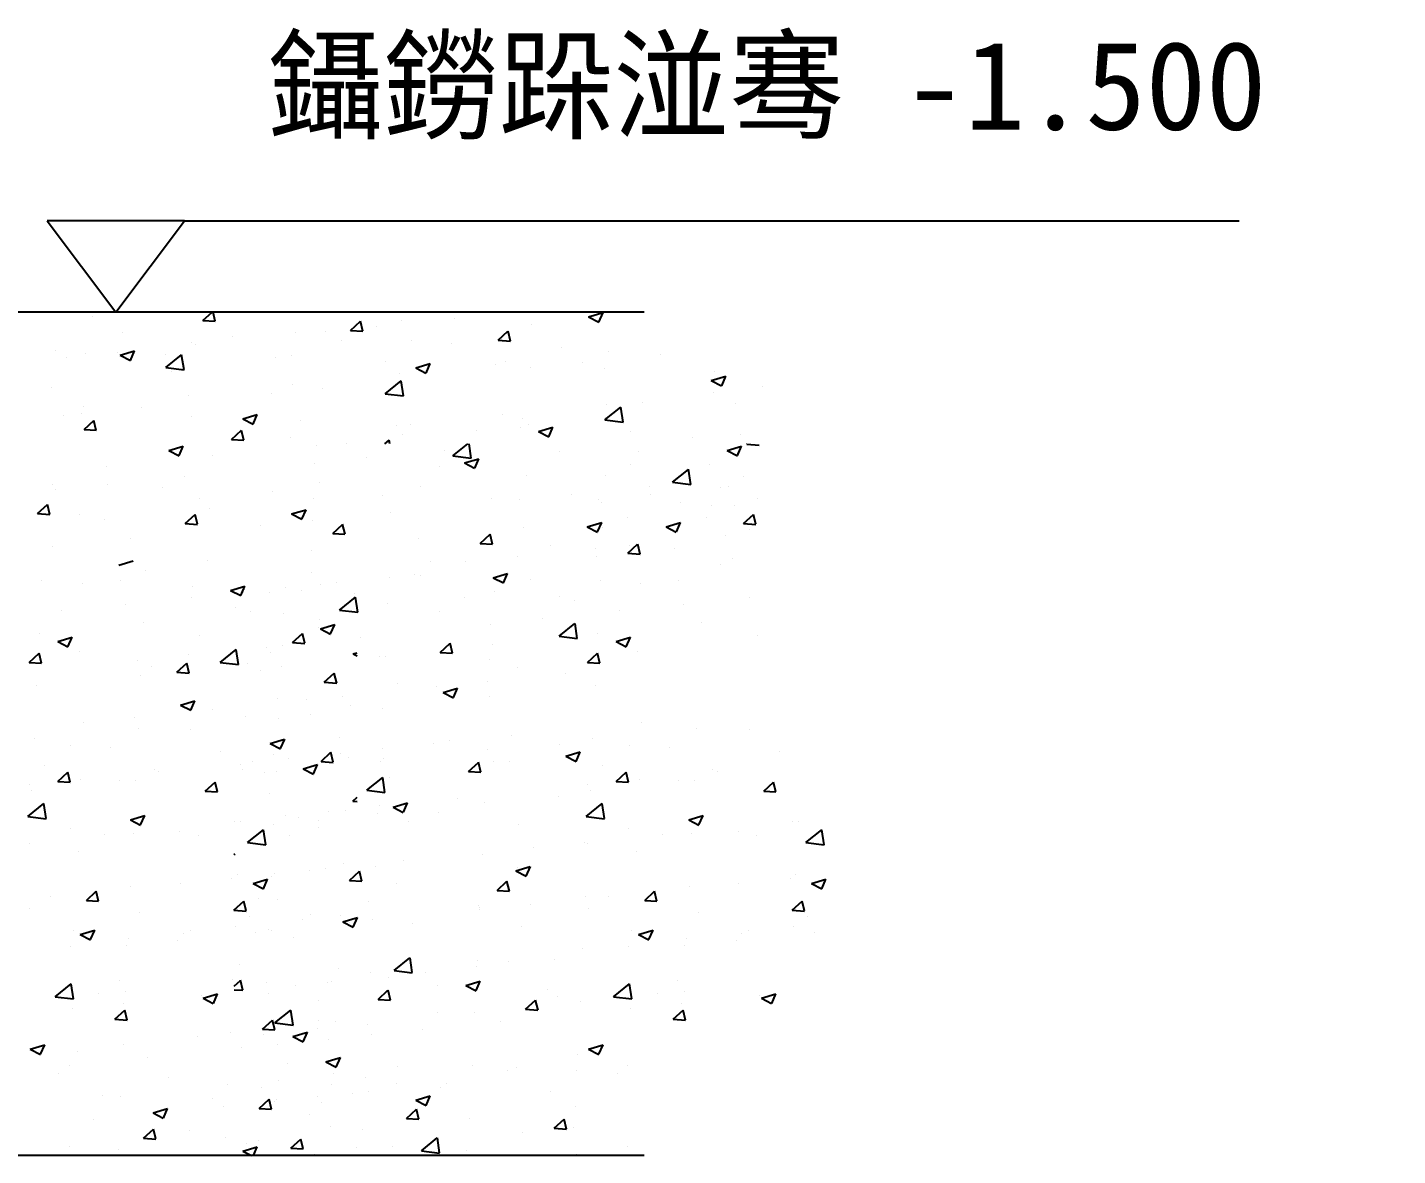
# Model space of a CAD drawing. Header units: metres. Extents: x 60 to 495, y 54 to 214.
# Drawn here: x 384.6 to 495.5, y 106.1 to 197.4 of the extents above; entities that cross this region are included whole.
import ezdxf

# ---------------------------------------------------------------- set-up
doc = ezdxf.new("R2010")
doc.units = ezdxf.units.M
doc.layers.add(' ', color=1, linetype='Continuous')

msp = doc.modelspace()

# ---------------------------------------------------------------- linework, layer by layer
at = {"layer": ' '}
for p, q in [((397.32, 181.77), (386.22, 181.77)), ((386.22, 181.77), (391.77, 174.38)), ((391.77, 174.38), (397.32, 181.77)), ((397.32, 181.77), (482.66, 181.77))]:
    msp.add_line(p, q, dxfattribs=at)
for p, q in [((434.51, 174.38), (309.23, 174.38)), ((389.91, 174.04), (389.91, 174.04)), ((398.82, 173.71), (399.56, 174.38)), ((399.82, 173.64), (399.64, 174.38)), ((430.02, 174), (431.19, 174.35)), ((430.85, 173.57), (431.19, 174.35)), ((398.82, 173.71), (399.82, 173.64)), ((410.76, 172.9), (411.57, 173.64)), ((411.76, 172.83), (411.57, 173.64)), ((412.9, 173.23), (412.9, 173.23)), ((414.92, 173.71), (414.92, 173.71)), ((419.2, 173.86), (419.2, 173.86)), ((425.38, 173.4), (425.38, 173.4)), ((430.02, 174), (430.85, 173.57)), ((392.29, 172.7), (392.29, 172.7)), ((397.88, 171.93), (397.88, 171.93)), ((401.18, 172.41), (401.18, 172.41)), ((406.28, 172.75), (406.28, 172.75)), ((408.73, 172.8), (408.73, 172.8)), ((410.06, 172.12), (410.06, 172.12)), ((410.76, 172.9), (411.76, 172.84)), ((415.68, 172.12), (415.68, 172.12)), ((418.95, 171.83), (418.95, 171.83)), ((422.7, 172.1), (423.5, 172.83)), ((422.7, 172.1), (423.69, 172.04)), ((423.7, 172.03), (423.51, 172.83)), ((386.92, 171.27), (386.92, 171.27)), ((389.33, 171.03), (389.33, 171.03)), ((391.92, 171.1), (391.92, 171.1)), ((392.12, 170.9), (393.29, 171.24)), ((392.12, 170.9), (392.95, 170.47)), ((392.95, 170.47), (393.29, 171.24)), ((395.8, 170.98), (395.8, 170.98)), ((395.81, 169.89), (397.1, 170.93)), ((397.29, 169.71), (397.1, 170.93)), ((398.22, 171.74), (398.22, 171.74)), ((405.97, 170.84), (405.97, 170.84)), ((427.83, 171.54), (427.83, 171.54)), ((431.67, 171.17), (431.67, 171.17)), ((435.8, 170.94), (435.8, 170.94)), ((387.75, 170.68), (387.75, 170.68)), ((395.81, 169.89), (397.29, 169.71)), ((404.69, 170.69), (404.69, 170.69)), ((413.57, 170.4), (413.57, 170.4)), ((416.04, 169.88), (417.2, 170.22)), ((416.04, 169.88), (416.86, 169.44)), ((416.87, 169.44), (417.2, 170.22)), ((422.46, 170.11), (422.46, 170.11)), ((423.27, 170.35), (423.27, 170.35)), ((425.33, 169.88), (425.33, 169.88)), ((429.5, 170.3), (429.5, 170.3)), ((431.34, 169.82), (431.34, 169.82)), ((396.27, 169.56), (396.27, 169.56)), ((413.57, 167.77), (414.86, 168.81)), ((414.72, 169.45), (414.72, 169.45)), ((414.82, 168.82), (414.82, 168.82)), ((415.05, 167.59), (414.87, 168.81)), ((439.95, 168.85), (441.12, 169.19)), ((439.95, 168.85), (440.78, 168.42)), ((440.22, 169.54), (440.22, 169.54)), ((440.79, 168.42), (441.12, 169.19)), ((386.56, 168.28), (386.56, 168.28)), ((397.67, 167.67), (397.67, 167.67)), ((404.35, 167.76), (404.35, 167.76)), ((406.08, 168.49), (406.08, 168.49)), ((408.52, 168.18), (408.52, 168.18)), ((413.57, 167.77), (415.05, 167.6)), ((440.12, 167.87), (440.12, 167.87)), ((444.11, 168.33), (444.11, 168.33)), ((389.13, 166.77), (389.13, 166.77)), ((393.84, 166.69), (393.84, 166.69)), ((431.33, 165.65), (432.63, 166.69)), ((431.47, 166.91), (431.47, 166.91)), ((432.81, 165.47), (432.63, 166.69)), ((434.4, 167.05), (434.4, 167.05)), ((441.93, 166.96), (441.93, 166.96)), ((387.54, 166.05), (387.54, 166.05)), ((388.98, 166.19), (388.98, 166.19)), ((389.2, 164.88), (390, 165.62)), ((390.19, 164.81), (390, 165.61)), ((397.87, 165.9), (397.87, 165.9)), ((402.05, 165.75), (403.22, 166.09)), ((402.05, 165.75), (402.88, 165.32)), ((402.88, 165.32), (403.22, 166.09)), ((406.75, 165.61), (406.75, 165.61)), ((414.52, 165.19), (414.52, 165.19)), ((415.64, 165.32), (415.64, 165.32)), ((423.07, 166.09), (423.07, 166.09)), ((424.7, 165.77), (424.7, 165.77)), ((425.12, 165.25), (425.12, 165.25)), ((431.33, 165.65), (432.81, 165.47)), ((431.42, 165.89), (431.42, 165.89)), ((389.2, 164.88), (390.19, 164.82)), ((401.13, 164.08), (401.94, 164.82)), ((401.13, 164.08), (402.13, 164.01)), ((402.13, 164.01), (401.94, 164.81)), ((405.88, 164.23), (405.88, 164.23)), ((414.99, 164.49), (414.99, 164.49)), ((420.95, 164.83), (420.95, 164.83)), ((424.52, 165.04), (424.52, 165.04)), ((425.97, 164.72), (427.14, 165.07)), ((425.97, 164.72), (426.8, 164.29)), ((426.8, 164.29), (427.14, 165.06)), ((433.4, 164.75), (433.4, 164.75)), ((438.39, 164.24), (438.39, 164.24)), ((442.29, 164.46), (442.29, 164.46)), ((396.06, 163.19), (397.23, 163.54)), ((396.06, 163.19), (397.23, 163.54)), ((396.06, 163.19), (396.89, 162.76)), ((396.06, 163.19), (396.89, 162.76)), ((396.89, 162.77), (397.23, 163.54)), ((396.89, 162.77), (397.23, 163.54)), ((408.01, 163.59), (408.01, 163.59)), ((408.01, 163.59), (408.01, 163.59)), ((410.44, 163.77), (410.44, 163.77)), ((413.55, 163.71), (413.88, 164.01)), ((413.95, 163.71), (413.88, 164.01)), ((418.34, 163.21), (418.34, 163.21)), ((418.34, 163.21), (418.34, 163.21)), ((419.05, 162.74), (420.26, 163.71)), ((419.05, 162.74), (420.26, 163.71)), ((420.53, 162.56), (420.35, 163.71)), ((420.53, 162.56), (420.35, 163.71)), ((427.66, 163.13), (427.66, 163.13)), ((427.66, 163.13), (427.66, 163.13)), ((434.03, 163.13), (434.03, 163.13)), ((441.23, 163.19), (442.39, 163.54)), ((441.23, 163.19), (442.06, 162.76)), ((442.04, 162.97), (442.04, 162.97)), ((442.04, 162.97), (442.04, 162.97)), ((442.06, 162.77), (442.4, 163.54)), ((442.82, 163.68), (442.85, 163.71)), ((442.82, 163.68), (442.85, 163.71)), ((442.82, 163.68), (443.82, 163.62)), ((442.82, 163.68), (443.82, 163.62)), ((391.05, 161.87), (391.05, 161.87)), ((399.6, 162.77), (399.6, 162.77)), ((399.6, 162.77), (399.6, 162.77)), ((407.87, 162.15), (407.87, 162.15)), ((407.87, 162.15), (407.87, 162.15)), ((412.04, 162.58), (412.04, 162.58)), ((412.04, 162.58), (412.04, 162.58)), ((417.95, 161.85), (417.95, 161.85)), ((417.95, 161.85), (417.95, 161.85)), ((419.05, 162.74), (420.53, 162.56)), ((419.05, 162.74), (420.53, 162.56)), ((419.98, 162.17), (421.14, 162.51)), ((419.98, 162.17), (421.14, 162.51)), ((419.98, 162.17), (420.8, 161.74)), ((419.98, 162.17), (420.8, 161.74)), ((420.81, 161.74), (421.14, 162.51)), ((420.81, 161.74), (421.14, 162.51)), ((433.4, 162.01), (433.4, 162.01)), ((433.4, 162.01), (433.4, 162.01)), ((439.77, 162.01), (439.77, 162.01)), ((397.36, 161.09), (397.36, 161.09)), ((397.36, 161.09), (397.36, 161.09)), ((424.99, 161.19), (424.99, 161.19)), ((424.99, 161.19), (424.99, 161.19)), ((431.37, 161.19), (431.37, 161.19)), ((436.81, 160.62), (438.1, 161.65)), ((436.81, 160.62), (438.1, 161.65)), ((438.29, 160.44), (438.11, 161.66)), ((438.29, 160.44), (438.11, 161.66)), ((442.53, 161.09), (442.53, 161.09)), ((386.66, 160.44), (386.66, 160.44)), ((386.89, 160.03), (386.89, 160.03)), ((391.06, 160.45), (391.06, 160.45)), ((395.55, 160.15), (395.55, 160.15)), ((395.55, 160.15), (395.55, 160.15)), ((404.43, 159.86), (404.43, 159.86)), ((404.43, 159.86), (404.43, 159.86)), ((408.24, 160.57), (408.24, 160.57)), ((408.24, 160.57), (408.24, 160.57)), ((416.44, 160.29), (416.44, 160.29)), ((416.44, 160.29), (416.44, 160.29)), ((428.64, 159.65), (428.64, 159.65)), ((428.64, 159.65), (428.64, 159.65)), ((434.94, 160.29), (434.94, 160.29)), ((434.94, 160.29), (434.94, 160.29)), ((435.01, 159.65), (435.01, 159.65)), ((436.81, 160.62), (438.29, 160.44)), ((436.81, 160.62), (438.29, 160.44)), ((440.72, 160.15), (440.72, 160.15)), ((441.32, 160.29), (441.32, 160.29)), ((385.44, 158.07), (386.24, 158.81)), ((386.44, 158.01), (386.25, 158.81)), ((398.54, 159.29), (398.54, 159.29)), ((398.54, 159.29), (398.54, 159.29)), ((407.8, 159.33), (407.8, 159.33)), ((407.8, 159.33), (407.8, 159.33)), ((413.32, 159.57), (413.32, 159.57)), ((413.32, 159.57), (413.32, 159.57)), ((422.2, 159.28), (422.2, 159.28)), ((422.2, 159.28), (422.2, 159.28)), ((424.47, 159.23), (424.47, 159.23)), ((424.47, 159.23), (424.47, 159.23)), ((430.85, 159.23), (430.85, 159.23)), ((431.09, 158.99), (431.09, 158.99)), ((431.09, 158.99), (431.09, 158.99)), ((437.46, 158.99), (437.46, 158.99)), ((439.97, 158.71), (439.97, 158.71)), ((439.97, 158.71), (439.97, 158.71)), ((441.84, 158.71), (441.84, 158.71)), ((441.84, 158.71), (441.84, 158.71)), ((443.71, 159.29), (443.71, 159.29)), ((385.44, 158.07), (386.44, 158)), ((388.83, 158), (388.83, 158)), ((390.85, 157.61), (390.85, 157.61)), ((397.38, 157.27), (398.18, 158)), ((397.38, 157.27), (398.18, 158)), ((398.38, 157.21), (398.18, 158.01)), ((398.38, 157.21), (398.18, 158.01)), ((399.39, 158.51), (399.39, 158.51)), ((399.39, 158.51), (399.39, 158.51)), ((405.99, 158.04), (407.16, 158.38)), ((405.99, 158.04), (407.16, 158.38)), ((405.99, 158.04), (406.82, 157.61)), ((405.99, 158.04), (406.82, 157.61)), ((406.82, 157.61), (407.16, 158.39)), ((406.82, 157.61), (407.16, 158.39)), ((407.66, 157.53), (407.66, 157.53)), ((407.66, 157.53), (407.66, 157.53)), ((413.96, 158.17), (413.96, 158.17)), ((413.96, 158.17), (413.96, 158.17)), ((433.19, 157.75), (433.19, 157.75)), ((433.19, 157.75), (433.19, 157.75)), ((439.57, 157.75), (439.57, 157.75)), ((442.55, 157.27), (443.35, 158)), ((443.55, 157.21), (443.35, 158.01)), ((397.38, 157.27), (398.38, 157.2)), ((397.38, 157.27), (398.38, 157.2)), ((403.49, 157.11), (403.49, 157.11)), ((403.49, 157.11), (403.49, 157.11)), ((409.32, 156.46), (410.12, 157.2)), ((409.32, 156.46), (410.12, 157.2)), ((409.32, 156.46), (410.31, 156.4)), ((409.32, 156.46), (410.31, 156.4)), ((410.32, 156.4), (410.12, 157.21)), ((410.32, 156.4), (410.12, 157.21)), ((421.26, 155.66), (422.06, 156.4)), ((421.26, 155.66), (422.06, 156.4)), ((422.25, 155.6), (422.06, 156.4)), ((422.25, 155.6), (422.06, 156.4)), ((424.79, 156.93), (424.79, 156.93)), ((424.79, 156.93), (424.79, 156.93)), ((429.91, 157.01), (431.08, 157.36)), ((429.91, 157.01), (431.08, 157.36)), ((429.91, 157.01), (430.74, 156.58)), ((429.91, 157.01), (430.74, 156.58)), ((430.74, 156.59), (431.08, 157.36)), ((430.74, 156.59), (431.08, 157.36)), ((431.16, 156.93), (431.16, 156.93)), ((436.29, 157.01), (437.45, 157.36)), ((436.29, 157.01), (437.11, 156.58)), ((436.67, 156.77), (436.67, 156.77)), ((436.67, 156.77), (436.67, 156.77)), ((437.12, 156.59), (437.45, 157.36)), ((441.07, 156.31), (441.07, 156.31)), ((441.07, 156.31), (441.07, 156.31)), ((442.55, 157.27), (443.54, 157.2)), ((443.05, 156.77), (443.05, 156.77)), ((386.68, 155.4), (386.68, 155.4)), ((392.98, 156.04), (392.98, 156.04)), ((416.24, 156.03), (416.24, 156.03)), ((416.24, 156.03), (416.24, 156.03)), ((421.26, 155.66), (422.25, 155.6)), ((421.26, 155.66), (422.25, 155.6)), ((426.97, 155.49), (426.97, 155.49)), ((426.97, 155.49), (426.97, 155.49)), ((430.57, 155.24), (430.57, 155.24)), ((430.57, 155.24), (430.57, 155.24)), ((433.19, 154.86), (433.99, 155.6)), ((433.19, 154.86), (433.99, 155.6)), ((433.35, 155.49), (433.35, 155.49)), ((434.19, 154.8), (434, 155.6)), ((434.19, 154.8), (434, 155.6)), ((436.94, 155.24), (436.94, 155.24)), ((392.01, 153.91), (393.17, 154.25)), ((399.19, 154.25), (399.19, 154.25)), ((399.19, 154.25), (399.19, 154.25)), ((407.6, 155.07), (407.6, 155.07)), ((407.6, 155.07), (407.6, 155.07)), ((417.26, 154.21), (417.26, 154.21)), ((417.26, 154.21), (417.26, 154.21)), ((420.1, 154.18), (420.1, 154.18)), ((420.1, 154.18), (420.1, 154.18)), ((424.26, 154.6), (424.26, 154.6)), ((424.26, 154.6), (424.26, 154.6)), ((430.64, 154.6), (430.64, 154.6)), ((433.19, 154.86), (434.19, 154.79)), ((433.19, 154.86), (434.19, 154.79)), ((441.64, 154.44), (441.64, 154.44)), ((441.64, 154.44), (441.64, 154.44)), ((394.2, 153.49), (394.2, 153.49)), ((394.2, 153.49), (394.2, 153.49)), ((407.57, 153.32), (407.57, 153.32)), ((415.96, 153.12), (415.96, 153.12)), ((416.45, 153.03), (416.45, 153.03)), ((422.3, 152.88), (423.47, 153.23)), ((423.13, 152.46), (423.47, 153.23)), ((440.66, 153.96), (440.66, 153.96)), ((440.66, 153.96), (440.66, 153.96)), ((385.79, 152.67), (385.79, 152.67)), ((385.79, 152.67), (385.79, 152.67)), ((389.05, 152.45), (389.05, 152.45)), ((389.05, 152.45), (389.05, 152.45)), ((392.16, 152.68), (392.16, 152.68)), ((392.16, 152.68), (392.16, 152.68)), ((397.94, 152.16), (397.94, 152.16)), ((397.94, 152.16), (397.94, 152.16)), ((401.05, 151.86), (402.22, 152.2)), ((401.05, 151.86), (402.22, 152.2)), ((401.88, 151.43), (402.22, 152.21)), ((401.88, 151.43), (402.22, 152.21)), ((402.19, 151.89), (402.19, 151.89)), ((405.49, 152.06), (405.49, 152.06)), ((406.82, 151.88), (406.82, 151.88)), ((406.82, 151.88), (406.82, 151.88)), ((408.37, 152.32), (408.37, 152.32)), ((408.37, 152.32), (408.37, 152.32)), ((409.66, 152.48), (409.66, 152.48)), ((413.93, 152.93), (413.93, 152.93)), ((422.3, 152.88), (423.13, 152.46)), ((425.34, 152.74), (425.34, 152.74)), ((430.96, 152.67), (430.96, 152.67)), ((434.22, 152.45), (434.22, 152.45)), ((437.33, 152.68), (437.33, 152.68)), ((397.9, 151.26), (397.9, 151.26)), ((397.9, 151.26), (397.9, 151.26)), ((401.05, 151.86), (401.88, 151.43)), ((401.05, 151.86), (401.88, 151.43)), ((402.07, 151.68), (402.07, 151.68)), ((402.07, 151.68), (402.07, 151.68)), ((404.23, 151.65), (404.23, 151.65)), ((409.87, 150.26), (411.16, 151.3)), ((411.08, 151.6), (411.08, 151.6)), ((411.35, 150.09), (411.16, 151.31)), ((411.18, 151.08), (411.18, 151.08)), ((411.18, 151.08), (411.18, 151.08)), ((413.77, 150.8), (413.77, 150.8)), ((419.96, 151.31), (419.96, 151.31)), ((422.42, 151.76), (422.42, 151.76)), ((427.63, 151.4), (427.63, 151.4)), ((428.85, 151.02), (428.85, 151.02)), ((443.07, 151.26), (443.07, 151.26)), ((387.39, 150.19), (387.39, 150.19)), ((387.39, 150.19), (387.39, 150.19)), ((392.56, 150.73), (392.56, 150.73)), ((392.56, 150.73), (392.56, 150.73)), ((401.44, 150.44), (401.44, 150.44)), ((401.44, 150.44), (401.44, 150.44)), ((402.64, 150.18), (402.64, 150.18)), ((402.64, 150.18), (402.64, 150.18)), ((405.37, 149.99), (405.37, 149.99)), ((409.87, 150.26), (411.35, 150.09)), ((410.33, 150.15), (410.33, 150.15)), ((410.33, 150.15), (410.33, 150.15)), ((417.92, 150.12), (417.92, 150.12)), ((432.56, 150.19), (432.56, 150.19)), ((437.73, 150.73), (437.73, 150.73)), ((393.99, 149.22), (393.99, 149.22)), ((393.99, 149.22), (393.99, 149.22)), ((408.21, 148.84), (408.21, 148.84)), ((408.23, 149.49), (408.23, 149.49)), ((408.23, 149.49), (408.23, 149.49)), ((408.32, 148.75), (409.48, 149.1)), ((408.32, 148.75), (409.15, 148.32)), ((409.15, 148.33), (409.49, 149.1)), ((422.09, 149.13), (422.09, 149.13)), ((426.26, 149.55), (426.26, 149.55)), ((427.63, 148.15), (428.92, 149.19)), ((429.11, 147.97), (428.93, 149.19)), ((439.17, 149.22), (439.17, 149.22)), ((385.59, 148.4), (385.59, 148.4)), ((385.59, 148.4), (385.59, 148.4)), ((387.07, 147.73), (388.23, 148.07)), ((387.07, 147.73), (388.23, 148.07)), ((387.07, 147.73), (387.89, 147.3)), ((387.07, 147.73), (387.89, 147.3)), ((387.9, 147.3), (388.23, 148.08)), ((387.9, 147.3), (388.23, 148.08)), ((398.52, 148.2), (398.52, 148.2)), ((398.52, 148.2), (398.52, 148.2)), ((406.07, 147.64), (406.87, 148.38)), ((406.07, 147.64), (407.06, 147.57)), ((407.06, 147.58), (406.87, 148.38)), ((411.58, 148.07), (411.58, 148.07)), ((418, 146.84), (418.8, 147.57)), ((419, 146.77), (418.81, 147.58)), ((422.21, 147.5), (422.21, 147.5)), ((427.63, 148.15), (429.11, 147.97)), ((430.76, 148.4), (430.76, 148.4)), ((432.24, 147.73), (433.4, 148.07)), ((432.24, 147.73), (433.07, 147.3)), ((433.07, 147.3), (433.4, 148.08)), ((443.69, 148.2), (443.69, 148.2)), ((384.77, 146.03), (385.57, 146.77)), ((384.77, 146.03), (385.57, 146.77)), ((385.76, 145.97), (385.57, 146.77)), ((385.76, 145.97), (385.57, 146.77)), ((388.81, 146.92), (388.81, 146.92)), ((388.81, 146.92), (388.81, 146.92)), ((397.69, 146.63), (397.69, 146.63)), ((397.69, 146.63), (397.69, 146.63)), ((400.22, 146.03), (401.52, 147.07)), ((400.22, 146.03), (401.52, 147.07)), ((401.7, 145.85), (401.52, 147.07)), ((401.7, 145.85), (401.52, 147.07)), ((403.99, 147.27), (403.99, 147.27)), ((403.99, 147.27), (403.99, 147.27)), ((404.26, 146.81), (404.26, 146.81)), ((405.28, 147.43), (405.28, 147.43)), ((410.98, 146.82), (410.98, 146.82)), ((410.98, 146.82), (410.98, 146.82)), ((410.98, 146.71), (411.29, 146.79)), ((410.98, 146.71), (411.29, 146.79)), ((410.98, 146.71), (411.29, 146.55)), ((410.98, 146.71), (411.29, 146.55)), ((413.14, 146.52), (413.14, 146.52)), ((413.57, 146.54), (413.57, 146.54)), ((418, 146.84), (419, 146.77)), ((429.94, 146.03), (430.74, 146.77)), ((430.94, 145.97), (430.74, 146.77)), ((433.98, 146.92), (433.98, 146.92)), ((384.77, 146.03), (385.76, 145.97)), ((384.77, 146.03), (385.76, 145.97)), ((385.74, 145.94), (385.74, 145.94)), ((385.74, 145.94), (385.74, 145.94)), ((393.52, 146.21), (393.52, 146.21)), ((393.52, 146.21), (393.52, 146.21)), ((394.62, 145.66), (394.62, 145.66)), ((394.62, 145.66), (394.62, 145.66)), ((396.71, 145.23), (397.51, 145.96)), ((396.71, 145.23), (397.51, 145.96)), ((396.71, 145.23), (397.7, 145.16)), ((396.71, 145.23), (397.7, 145.16)), ((397.7, 145.17), (397.51, 145.97)), ((397.7, 145.17), (397.51, 145.97)), ((400.22, 146.03), (401.7, 145.85)), ((400.22, 146.03), (401.7, 145.85)), ((402.44, 145.92), (402.44, 145.92)), ((402.44, 145.92), (402.44, 145.92)), ((403.51, 145.37), (403.51, 145.37)), ((403.51, 145.37), (403.51, 145.37)), ((405.16, 145.72), (405.16, 145.72)), ((422.03, 146.24), (422.03, 146.24)), ((424.28, 145.64), (424.28, 145.64)), ((429.94, 146.03), (430.93, 145.97)), ((430.91, 145.94), (430.91, 145.94)), ((385.39, 144.14), (385.39, 144.14)), ((385.39, 144.14), (385.39, 144.14)), ((393.79, 144.96), (393.79, 144.96)), ((393.79, 144.96), (393.79, 144.96)), ((408.64, 144.43), (409.45, 145.16)), ((408.64, 144.43), (409.45, 145.16)), ((408.64, 144.43), (409.64, 144.36)), ((408.64, 144.43), (409.64, 144.36)), ((409.64, 144.36), (409.45, 145.17)), ((409.64, 144.36), (409.45, 145.17)), ((414.57, 144.36), (414.57, 144.36)), ((421.88, 144.51), (421.88, 144.51)), ((428.18, 145.15), (428.18, 145.15)), ((430.56, 144.14), (430.56, 144.14)), ((404.86, 143.08), (404.86, 143.08)), ((407.2, 143.02), (407.2, 143.02)), ((410.13, 143.29), (410.13, 143.29)), ((410.13, 143.29), (410.13, 143.29)), ((417.71, 144.08), (417.71, 144.08)), ((418.26, 143.6), (419.42, 143.94)), ((418.26, 143.6), (419.08, 143.17)), ((419.08, 143.18), (419.42, 143.95)), ((422.01, 143.24), (422.01, 143.24)), ((397, 142.58), (398.17, 142.92)), ((397, 142.58), (398.17, 142.92)), ((397, 142.58), (397.83, 142.15)), ((397, 142.58), (397.83, 142.15)), ((397.83, 142.15), (398.17, 142.93)), ((397.83, 142.15), (398.17, 142.93)), ((399.61, 142.22), (399.61, 142.22)), ((399.61, 142.22), (399.61, 142.22)), ((410.78, 142.56), (410.78, 142.56)), ((410.78, 142.56), (410.78, 142.56)), ((413.37, 142.28), (413.37, 142.28)), ((389.14, 141.16), (389.14, 141.16)), ((389.14, 141.16), (389.14, 141.16)), ((393.31, 141.58), (393.31, 141.58)), ((393.31, 141.58), (393.31, 141.58)), ((402.23, 141.66), (402.23, 141.66)), ((402.23, 141.66), (402.23, 141.66)), ((404.96, 141.46), (404.96, 141.46)), ((407.54, 141.85), (407.54, 141.85)), ((407.54, 141.85), (407.54, 141.85)), ((434.32, 141.16), (434.32, 141.16)), ((385.18, 139.88), (385.18, 139.88)), ((385.18, 139.88), (385.18, 139.88)), ((393.59, 140.7), (393.59, 140.7)), ((393.59, 140.7), (393.59, 140.7)), ((397.83, 140.57), (397.83, 140.57)), ((397.83, 140.57), (397.83, 140.57)), ((404.27, 139.47), (405.43, 139.82)), ((405.1, 139.05), (405.44, 139.82)), ((409.9, 139.98), (409.9, 139.98)), ((418.79, 139.69), (418.79, 139.69)), ((423.8, 140.1), (423.8, 140.1)), ((430.35, 139.88), (430.35, 139.88)), ((438.76, 140.7), (438.76, 140.7)), ((443, 140.57), (443, 140.57)), ((388.12, 139.29), (388.12, 139.29)), ((388.12, 139.29), (388.12, 139.29)), ((391.38, 139.11), (391.38, 139.11)), ((391.38, 139.11), (391.38, 139.11)), ((400.27, 138.83), (400.27, 138.83)), ((400.27, 138.83), (400.27, 138.83)), ((404.27, 139.47), (405.1, 139.04)), ((408.38, 138.01), (409.18, 138.75)), ((409.37, 137.95), (409.18, 138.75)), ((409.91, 138.66), (409.91, 138.66)), ((409.91, 138.66), (409.91, 138.66)), ((413.33, 139.04), (413.33, 139.04)), ((417.5, 139.46), (417.5, 139.46)), ((421.81, 138.98), (421.81, 138.98)), ((427.67, 139.4), (427.67, 139.4)), ((428.19, 138.45), (429.35, 138.79)), ((429.02, 138.02), (429.35, 138.8)), ((433.3, 139.29), (433.3, 139.29)), ((436.55, 139.11), (436.55, 139.11)), ((445.44, 138.83), (445.44, 138.83)), ((386.01, 137.68), (386.01, 137.68)), ((386.01, 137.68), (386.01, 137.68)), ((401.82, 137.75), (401.82, 137.75)), ((401.82, 137.75), (401.82, 137.75)), ((402.82, 137.97), (402.82, 137.97)), ((404.53, 138.55), (404.53, 138.55)), ((405.75, 138.24), (405.75, 138.24)), ((405.75, 138.24), (405.75, 138.24)), ((406.94, 137.42), (408.1, 137.77)), ((406.94, 137.42), (408.1, 137.77)), ((407.76, 137), (408.1, 137.77)), ((407.76, 137), (408.1, 137.77)), ((408.38, 138.01), (409.37, 137.94)), ((409.15, 138.54), (409.15, 138.54)), ((409.15, 138.54), (409.15, 138.54)), ((410.58, 138.3), (410.58, 138.3)), ((410.58, 138.3), (410.58, 138.3)), ((413.16, 138.02), (413.16, 138.02)), ((413.41, 138.26), (413.41, 138.26)), ((420.31, 137.21), (421.11, 137.94)), ((421.31, 137.15), (421.11, 137.95)), ((422.29, 137.97), (422.29, 137.97)), ((423.59, 138), (423.59, 138)), ((428.19, 138.45), (429.02, 138.02)), ((431.18, 137.68), (431.18, 137.68)), ((387.08, 136.4), (387.88, 137.14)), ((387.08, 136.4), (387.88, 137.14)), ((387.08, 136.4), (388.07, 136.34)), ((387.08, 136.4), (388.07, 136.34)), ((388.07, 136.34), (387.88, 137.15)), ((388.07, 136.34), (387.88, 137.15)), ((388.93, 136.53), (388.93, 136.53)), ((388.93, 136.53), (388.93, 136.53)), ((392.11, 136.47), (392.11, 136.47)), ((392.11, 136.47), (392.11, 136.47)), ((393.39, 136.44), (393.39, 136.44)), ((393.39, 136.44), (393.39, 136.44)), ((394.89, 137.4), (394.89, 137.4)), ((394.89, 137.4), (394.89, 137.4)), ((395.24, 137.17), (395.24, 137.17)), ((395.24, 137.17), (395.24, 137.17)), ((402.03, 137.4), (402.03, 137.4)), ((402.03, 137.4), (402.03, 137.4)), ((403.78, 137.11), (403.78, 137.11)), ((403.78, 137.11), (403.78, 137.11)), ((404.76, 137.2), (404.76, 137.2)), ((406.94, 137.42), (407.76, 136.99)), ((406.94, 137.42), (407.76, 136.99)), ((412.07, 135.68), (413.37, 136.72)), ((413.55, 135.5), (413.37, 136.72)), ((413.88, 136.72), (413.88, 136.72)), ((420.31, 137.21), (421.31, 137.14)), ((432.25, 136.4), (433.05, 137.14)), ((432.25, 136.4), (433.24, 136.34)), ((433.24, 136.34), (433.05, 137.15)), ((434.1, 136.53), (434.1, 136.53)), ((437.29, 136.47), (437.29, 136.47)), ((438.56, 136.44), (438.56, 136.44)), ((440.07, 137.4), (440.07, 137.4)), ((440.41, 137.17), (440.41, 137.17)), ((384.77, 136.11), (384.77, 136.11)), ((384.77, 136.11), (384.77, 136.11)), ((384.98, 135.62), (384.98, 135.62)), ((384.98, 135.62), (384.98, 135.62)), ((399.01, 135.6), (399.82, 136.34)), ((399.01, 135.6), (399.82, 136.34)), ((399.01, 135.6), (400.01, 135.54)), ((399.01, 135.6), (400.01, 135.54)), ((400.01, 135.54), (399.82, 136.34)), ((400.01, 135.54), (399.82, 136.34)), ((404.18, 135.44), (404.18, 135.44)), ((412.07, 135.68), (413.55, 135.5)), ((429.94, 136.11), (429.94, 136.11)), ((430.15, 135.62), (430.15, 135.62)), ((444.19, 135.6), (444.99, 136.34)), ((444.19, 135.6), (445.18, 135.54)), ((445.18, 135.54), (444.99, 136.34)), ((384.66, 133.56), (385.96, 134.6)), ((384.66, 133.56), (385.96, 134.6)), ((386.15, 133.39), (385.96, 134.6)), ((386.15, 133.39), (385.96, 134.6)), ((410.95, 134.8), (411.29, 135.11)), ((410.95, 134.8), (411.29, 135.11)), ((410.95, 134.8), (411.29, 134.77)), ((410.95, 134.8), (411.29, 134.77)), ((413.12, 134.41), (413.12, 134.41)), ((414.2, 134.32), (415.37, 134.66)), ((414.2, 134.32), (415.03, 133.89)), ((415.04, 133.9), (415.37, 134.67)), ((419.43, 135.05), (419.43, 135.05)), ((421.61, 134.72), (421.61, 134.72)), ((427.58, 135.19), (427.58, 135.19)), ((429.83, 133.56), (431.13, 134.6)), ((431.32, 133.39), (431.13, 134.6)), ((384.66, 133.56), (386.14, 133.38)), ((384.66, 133.56), (386.14, 133.38)), ((392.95, 133.29), (394.12, 133.64)), ((392.95, 133.29), (394.12, 133.64)), ((392.95, 133.29), (393.78, 132.86)), ((392.95, 133.29), (393.78, 132.86)), ((393.78, 132.87), (394.12, 133.64)), ((393.78, 132.87), (394.12, 133.64)), ((401.37, 133.19), (401.37, 133.19)), ((401.37, 133.19), (401.37, 133.19)), ((401.83, 133.14), (401.83, 133.14)), ((401.83, 133.14), (401.83, 133.14)), ((405.54, 133.61), (405.54, 133.61)), ((405.54, 133.61), (405.54, 133.61)), ((406.59, 133.47), (406.59, 133.47)), ((408.17, 133.27), (408.17, 133.27)), ((408.17, 133.27), (408.17, 133.27)), ((408.96, 133.99), (408.96, 133.99)), ((410.38, 134.04), (410.38, 134.04)), ((410.38, 134.04), (410.38, 134.04)), ((412.96, 133.76), (412.96, 133.76)), ((415.47, 133.19), (415.47, 133.19)), ((417.87, 133.91), (417.87, 133.91)), ((429.83, 133.56), (431.32, 133.38)), ((438.12, 133.29), (439.29, 133.64)), ((438.12, 133.29), (438.95, 132.86)), ((438.95, 132.87), (439.29, 133.64)), ((446.54, 133.19), (446.54, 133.19)), ((447, 133.14), (447, 133.14)), ((388.07, 132.61), (388.07, 132.61)), ((388.07, 132.61), (388.07, 132.61)), ((390.86, 132.12), (390.86, 132.12)), ((390.86, 132.12), (390.86, 132.12)), ((393.19, 132.18), (393.19, 132.18)), ((393.19, 132.18), (393.19, 132.18)), ((396.96, 132.32), (396.96, 132.32)), ((396.96, 132.32), (396.96, 132.32)), ((398.47, 131.99), (398.47, 131.99)), ((398.47, 131.99), (398.47, 131.99)), ((402.43, 131.44), (403.72, 132.48)), ((402.43, 131.44), (403.72, 132.48)), ((403.91, 131.27), (403.73, 132.48)), ((403.91, 131.27), (403.73, 132.48)), ((404.56, 132.94), (404.56, 132.94)), ((405.84, 132.03), (405.84, 132.03)), ((405.84, 132.03), (405.84, 132.03)), ((408.17, 132.63), (408.17, 132.63)), ((424.36, 132.9), (424.36, 132.9)), ((433.24, 132.61), (433.24, 132.61)), ((436.03, 132.12), (436.03, 132.12)), ((438.36, 132.18), (438.36, 132.18)), ((442.13, 132.32), (442.13, 132.32)), ((443.64, 131.99), (443.64, 131.99)), ((447.6, 131.44), (448.89, 132.48)), ((449.08, 131.27), (448.89, 132.48)), ((384.78, 131.36), (384.78, 131.36)), ((384.78, 131.36), (384.78, 131.36)), ((402.43, 131.44), (403.91, 131.26)), ((402.43, 131.44), (403.91, 131.26)), ((425.56, 131.06), (425.56, 131.06)), ((429.73, 131.49), (429.73, 131.49)), ((429.95, 131.36), (429.95, 131.36)), ((447.6, 131.44), (449.08, 131.26)), ((388.76, 130.71), (388.76, 130.71)), ((388.76, 130.71), (388.76, 130.71)), ((401.35, 130.45), (401.39, 130.54)), ((401.35, 130.52), (401.39, 130.54)), ((410.17, 129.78), (410.17, 129.78)), ((410.17, 129.78), (410.17, 129.78)), ((415.05, 130), (415.05, 130)), ((421.4, 130.46), (421.4, 130.46)), ((433.93, 130.71), (433.93, 130.71)), ((401.63, 128.88), (401.63, 128.88)), ((401.63, 128.88), (401.63, 128.88)), ((404.35, 128.68), (404.35, 128.68)), ((404.58, 128.94), (404.58, 128.94)), ((407.46, 129.2), (407.46, 129.2)), ((407.46, 129.2), (407.46, 129.2)), ((408.74, 129.36), (408.74, 129.36)), ((410.68, 128.38), (411.49, 129.12)), ((411.68, 128.32), (411.49, 129.12)), ((412.76, 129.5), (412.76, 129.5)), ((424.14, 129.16), (425.3, 129.51)), ((424.14, 129.16), (424.97, 128.74)), ((424.23, 129.43), (424.23, 129.43)), ((424.97, 128.74), (425.31, 129.51)), ((446.8, 128.88), (446.8, 128.88)), ((389.39, 126.77), (390.19, 127.51)), ((389.39, 126.77), (390.19, 127.51)), ((390.38, 126.71), (390.19, 127.52)), ((390.38, 126.71), (390.19, 127.52)), ((392.98, 127.92), (392.98, 127.92)), ((392.98, 127.92), (392.98, 127.92)), ((396.99, 128.14), (396.99, 128.14)), ((396.99, 128.14), (396.99, 128.14)), ((401.16, 128.56), (401.16, 128.56)), ((401.16, 128.56), (401.16, 128.56)), ((402.89, 128.14), (404.05, 128.49)), ((402.89, 128.14), (404.05, 128.49)), ((402.89, 128.14), (403.71, 127.71)), ((402.89, 128.14), (403.71, 127.71)), ((403.72, 127.71), (404.05, 128.49)), ((403.72, 127.71), (404.05, 128.49)), ((410.68, 128.38), (411.68, 128.32)), ((414.52, 128.15), (414.52, 128.15)), ((422.62, 127.58), (423.42, 128.32)), ((422.62, 127.58), (423.61, 127.51)), ((423.62, 127.52), (423.42, 128.32)), ((434.56, 126.77), (435.36, 127.51)), ((435.55, 126.71), (435.36, 127.52)), ((438.15, 127.92), (438.15, 127.92)), ((442.16, 128.14), (442.16, 128.14)), ((446.33, 128.56), (446.33, 128.56)), ((448.06, 128.14), (449.22, 128.49)), ((448.06, 128.14), (448.88, 127.71)), ((448.89, 127.71), (449.22, 128.49)), ((386.48, 127.07), (386.48, 127.07)), ((386.48, 127.07), (386.48, 127.07)), ((389.39, 126.77), (390.38, 126.71)), ((389.39, 126.77), (390.38, 126.71)), ((401.32, 125.97), (402.13, 126.71)), ((401.32, 125.97), (402.13, 126.71)), ((402.32, 125.91), (402.13, 126.71)), ((402.32, 125.91), (402.13, 126.71)), ((403.35, 126.93), (403.35, 126.93)), ((404.82, 126.87), (404.82, 126.87)), ((412.23, 126.64), (412.23, 126.64)), ((425.35, 126.43), (425.35, 126.43)), ((429.75, 127.1), (429.75, 127.1)), ((431.65, 127.07), (431.65, 127.07)), ((434.56, 126.77), (435.55, 126.71)), ((446.49, 125.97), (447.3, 126.71)), ((447.49, 125.91), (447.3, 126.71)), ((384.83, 126.07), (384.83, 126.07)), ((384.83, 126.07), (384.83, 126.07)), ((393.72, 125.78), (393.72, 125.78)), ((393.72, 125.78), (393.72, 125.78)), ((401.32, 125.97), (402.32, 125.9)), ((401.32, 125.97), (402.32, 125.9)), ((402.6, 125.49), (402.6, 125.49)), ((402.6, 125.49), (402.6, 125.49)), ((407.49, 125.64), (407.49, 125.64)), ((407.49, 125.64), (407.49, 125.64)), ((409.97, 125.52), (409.97, 125.52)), ((409.97, 125.52), (409.97, 125.52)), ((410.15, 125.04), (411.32, 125.38)), ((410.98, 124.61), (411.32, 125.38)), ((421.12, 126.36), (421.12, 126.36)), ((421.18, 126.01), (421.18, 126.01)), ((421.2, 126.2), (421.2, 126.2)), ((430, 126.07), (430, 126.07)), ((438.89, 125.78), (438.89, 125.78)), ((446.49, 125.97), (447.49, 125.9)), ((447.77, 125.49), (447.77, 125.49)), ((388.34, 124.35), (388.34, 124.35)), ((388.34, 124.35), (388.34, 124.35)), ((388.9, 124.01), (390.07, 124.35)), ((388.9, 124.01), (390.07, 124.35)), ((389.73, 123.59), (390.07, 124.36)), ((389.73, 123.59), (390.07, 124.36)), ((397.78, 124.35), (397.78, 124.35)), ((397.78, 124.35), (397.78, 124.35)), ((401.42, 124.62), (401.42, 124.62)), ((401.42, 124.62), (401.42, 124.62)), ((404.15, 124.42), (404.15, 124.42)), ((404.37, 124.31), (404.37, 124.31)), ((406.86, 125.21), (406.86, 125.21)), ((410.15, 125.04), (410.98, 124.61)), ((410.67, 124.95), (410.67, 124.95)), ((412.56, 125.24), (412.56, 125.24)), ((415.74, 124.92), (415.74, 124.92)), ((424.63, 124.64), (424.63, 124.64)), ((433.51, 124.35), (433.51, 124.35)), ((434.07, 124.01), (435.24, 124.35)), ((434.9, 123.59), (435.24, 124.36)), ((442.95, 124.35), (442.95, 124.35)), ((446.6, 124.62), (446.6, 124.62)), ((388.08, 123.07), (388.08, 123.07)), ((388.08, 123.07), (388.08, 123.07)), ((388.9, 124.01), (389.73, 123.58)), ((388.9, 124.01), (389.73, 123.58)), ((392.61, 123.09), (392.61, 123.09)), ((392.61, 123.09), (392.61, 123.09)), ((392.78, 123.66), (392.78, 123.66)), ((392.78, 123.66), (392.78, 123.66)), ((396.78, 123.51), (396.78, 123.51)), ((396.78, 123.51), (396.78, 123.51)), ((397.23, 124.06), (397.23, 124.06)), ((397.23, 124.06), (397.23, 124.06)), ((403.08, 124.15), (403.08, 124.15)), ((403.08, 124.15), (403.08, 124.15)), ((406.11, 123.77), (406.11, 123.77)), ((406.11, 123.77), (406.11, 123.77)), ((433.25, 123.07), (433.25, 123.07)), ((434.07, 124.01), (434.9, 123.58)), ((437.79, 123.09), (437.79, 123.09)), ((437.95, 123.66), (437.95, 123.66)), ((441.95, 123.51), (441.95, 123.51)), ((442.4, 124.06), (442.4, 124.06)), ((448.26, 124.15), (448.26, 124.15)), ((414.28, 121.09), (415.57, 122.13)), ((415.76, 120.92), (415.58, 122.13)), ((427.27, 122.02), (427.27, 122.02)), ((429.54, 122.84), (429.54, 122.84)), ((401.77, 121.54), (401.77, 121.54)), ((401.77, 121.54), (401.77, 121.54)), ((409.77, 121.26), (409.77, 121.26)), ((409.77, 121.26), (409.77, 121.26)), ((412.36, 120.97), (412.36, 120.97)), ((414.28, 121.09), (415.76, 120.91)), ((416.8, 120.96), (416.8, 120.96)), ((420.97, 121.39), (420.97, 121.39)), ((421, 121.93), (421, 121.93)), ((423.54, 121.79), (423.54, 121.79)), ((386.87, 118.97), (388.17, 120.01)), ((386.87, 118.97), (388.17, 120.01)), ((388.35, 118.8), (388.17, 120.01)), ((388.35, 118.8), (388.17, 120.01)), ((392.07, 120.26), (392.07, 120.26)), ((392.07, 120.26), (392.07, 120.26)), ((401.22, 120.35), (401.22, 120.35)), ((401.22, 120.35), (401.22, 120.35)), ((401.35, 119.82), (401.86, 120.29)), ((402.05, 119.49), (401.86, 120.3)), ((403.95, 120.16), (403.95, 120.16)), ((406.29, 119.9), (406.29, 119.9)), ((408.92, 120.14), (408.92, 120.14)), ((409.21, 120.17), (409.21, 120.17)), ((409.21, 120.17), (409.21, 120.17)), ((413.83, 120.51), (413.83, 120.51)), ((417.81, 119.85), (417.81, 119.85)), ((420.09, 119.88), (421.26, 120.23)), ((420.09, 119.88), (420.92, 119.45)), ((420.92, 119.46), (421.26, 120.23)), ((432.04, 118.97), (433.34, 120.01)), ((433.52, 118.8), (433.34, 120.01)), ((437.23, 120.26), (437.23, 120.26)), ((386.87, 118.97), (388.35, 118.79)), ((386.87, 118.97), (388.35, 118.79)), ((390.4, 119.27), (390.4, 119.27)), ((390.4, 119.27), (390.4, 119.27)), ((392.58, 119.39), (392.58, 119.39)), ((392.58, 119.39), (392.58, 119.39)), ((398.7, 119.1), (398.7, 119.1)), ((398.7, 119.1), (398.7, 119.1)), ((398.84, 118.86), (400, 119.2)), ((398.84, 118.86), (400, 119.2)), ((398.84, 118.86), (399.66, 118.43)), ((398.84, 118.86), (399.66, 118.43)), ((399.29, 118.98), (399.29, 118.98)), ((399.29, 118.98), (399.29, 118.98)), ((399.67, 118.43), (400.01, 119.21)), ((399.67, 118.43), (400.01, 119.21)), ((401.35, 119.54), (402.05, 119.49)), ((404.13, 119.23), (404.13, 119.23)), ((408.17, 118.69), (408.17, 118.69)), ((408.17, 118.69), (408.17, 118.69)), ((412.99, 118.75), (413.79, 119.49)), ((412.99, 118.75), (413.99, 118.69)), ((413.99, 118.69), (413.8, 119.49)), ((424.93, 117.95), (425.73, 118.68)), ((425.93, 117.89), (425.73, 118.69)), ((426.69, 119.56), (426.69, 119.56)), ((427.53, 118.98), (427.53, 118.98)), ((432.04, 118.97), (433.52, 118.79)), ((435.57, 119.27), (435.57, 119.27)), ((437.75, 119.39), (437.75, 119.39)), ((443.88, 119.1), (443.88, 119.1)), ((444.01, 118.86), (445.17, 119.2)), ((444.01, 118.86), (444.83, 118.43)), ((444.46, 118.98), (444.46, 118.98)), ((444.84, 118.43), (445.17, 119.21)), ((388.23, 118.04), (388.23, 118.04)), ((388.23, 118.04), (388.23, 118.04)), ((391.7, 117.15), (392.5, 117.88)), ((391.7, 117.15), (392.5, 117.88)), ((392.4, 118.46), (392.4, 118.46)), ((392.4, 118.46), (392.4, 118.46)), ((392.69, 117.08), (392.5, 117.89)), ((392.69, 117.08), (392.5, 117.89)), ((404.63, 116.85), (405.93, 117.89)), ((404.63, 116.85), (405.93, 117.89)), ((406.11, 116.68), (405.93, 117.89)), ((406.11, 116.68), (405.93, 117.89)), ((417.82, 117.7), (417.82, 117.7)), ((420.8, 117.67), (420.8, 117.67)), ((424.93, 117.95), (425.92, 117.88)), ((429.34, 118.57), (429.34, 118.57)), ((433.4, 118.04), (433.4, 118.04)), ((436.87, 117.15), (437.67, 117.88)), ((437.57, 118.46), (437.57, 118.46)), ((437.86, 117.08), (437.67, 117.89)), ((391.7, 117.15), (392.69, 117.08)), ((391.7, 117.15), (392.69, 117.08)), ((403.63, 116.34), (404.44, 117.08)), ((403.63, 116.34), (404.44, 117.08)), ((404.63, 116.28), (404.44, 117.08)), ((404.63, 116.28), (404.44, 117.08)), ((404.63, 116.85), (406.11, 116.67)), ((404.63, 116.85), (406.11, 116.67)), ((408.12, 116.42), (408.12, 116.42)), ((408.13, 117.06), (408.13, 117.06)), ((408.13, 117.06), (408.13, 117.06)), ((409.57, 116.99), (409.57, 116.99)), ((409.57, 116.99), (409.57, 116.99)), ((412.15, 116.71), (412.15, 116.71)), ((422.89, 116.98), (422.89, 116.98)), ((436.87, 117.15), (437.86, 117.08)), ((398.42, 115.78), (398.42, 115.78)), ((398.42, 115.78), (398.42, 115.78)), ((401.02, 116.09), (401.02, 116.09)), ((401.02, 116.09), (401.02, 116.09)), ((403.63, 116.34), (404.63, 116.28)), ((403.63, 116.34), (404.63, 116.28)), ((403.75, 115.89), (403.75, 115.89)), ((406.1, 115.75), (407.27, 116.1)), ((406.1, 115.75), (406.93, 115.32)), ((406.93, 115.33), (407.27, 116.1)), ((409.01, 115.54), (409.01, 115.54)), ((409.01, 115.54), (409.01, 115.54)), ((412.42, 115.92), (412.42, 115.92)), ((416.59, 116.34), (416.59, 116.34)), ((384.85, 114.73), (386.02, 115.07)), ((384.85, 114.73), (386.02, 115.07)), ((384.85, 114.73), (385.68, 114.3)), ((384.85, 114.73), (385.68, 114.3)), ((385.68, 114.31), (386.02, 115.08)), ((385.68, 114.31), (386.02, 115.08)), ((388.71, 114.5), (388.71, 114.5)), ((388.71, 114.5), (388.71, 114.5)), ((392.38, 115.13), (392.38, 115.13)), ((392.38, 115.13), (392.38, 115.13)), ((401.91, 114.85), (401.91, 114.85)), ((404.84, 115.12), (404.84, 115.12)), ((404.84, 115.12), (404.84, 115.12)), ((429.14, 114.31), (429.14, 114.31)), ((430.02, 114.73), (431.19, 115.07)), ((430.02, 114.73), (430.85, 114.3)), ((430.85, 114.31), (431.19, 115.08)), ((388.02, 113.42), (388.02, 113.42)), ((388.02, 113.42), (388.02, 113.42)), ((394.33, 114.05), (394.33, 114.05)), ((394.33, 114.05), (394.33, 114.05)), ((405.68, 113.6), (405.68, 113.6)), ((408.77, 113.7), (409.94, 114.05)), ((408.77, 113.7), (409.94, 114.05)), ((408.77, 113.7), (409.6, 113.27)), ((408.77, 113.7), (409.6, 113.27)), ((409.6, 113.28), (409.94, 114.05)), ((409.6, 113.28), (409.94, 114.05)), ((414.57, 113.31), (414.57, 113.31)), ((420.6, 113.41), (420.6, 113.41)), ((424.18, 113.22), (424.18, 113.22)), ((433.19, 113.42), (433.19, 113.42)), ((387.16, 112.73), (387.16, 112.73)), ((387.16, 112.73), (387.16, 112.73)), ((396.05, 112.44), (396.05, 112.44)), ((396.05, 112.44), (396.05, 112.44)), ((404.93, 112.15), (404.93, 112.15)), ((404.93, 112.15), (404.93, 112.15)), ((409.36, 112.73), (409.36, 112.73)), ((409.36, 112.73), (409.36, 112.73)), ((411.95, 112.45), (411.95, 112.45)), ((423.45, 113.02), (423.45, 113.02)), ((429.03, 112.99), (429.03, 112.99)), ((432.33, 112.73), (432.33, 112.73)), ((390.67, 111.01), (390.67, 111.01)), ((390.67, 111.01), (390.67, 111.01)), ((392.17, 110.87), (392.17, 110.87)), ((392.17, 110.87), (392.17, 110.87)), ((400.82, 111.83), (400.82, 111.83)), ((400.82, 111.83), (400.82, 111.83)), ((403.54, 111.63), (403.54, 111.63)), ((408.05, 110.87), (408.05, 110.87)), ((409.19, 111.88), (409.19, 111.88)), ((410.93, 111.13), (410.93, 111.13)), ((410.93, 111.13), (410.93, 111.13)), ((412.21, 111.29), (412.21, 111.29)), ((414.47, 111.94), (414.47, 111.94)), ((416.04, 110.6), (417.2, 110.94)), ((416.87, 110.17), (417.21, 110.95)), ((418.07, 111.59), (418.07, 111.59)), ((418.52, 111.93), (418.52, 111.93)), ((426.96, 111.3), (426.96, 111.3)), ((394.79, 109.57), (395.95, 109.92)), ((394.79, 109.57), (395.95, 109.92)), ((395.62, 109.15), (395.95, 109.92)), ((395.62, 109.15), (395.95, 109.92)), ((399.56, 110.72), (399.56, 110.72)), ((399.56, 110.72), (399.56, 110.72)), ((400.46, 110.07), (400.46, 110.07)), ((400.46, 110.07), (400.46, 110.07)), ((403.36, 109.93), (404.17, 110.67)), ((403.36, 109.93), (404.36, 109.86)), ((404.36, 109.87), (404.17, 110.67)), ((404.62, 110.49), (404.62, 110.49)), ((404.62, 110.49), (404.62, 110.49)), ((404.77, 110.66), (404.77, 110.66)), ((408.44, 110.43), (408.44, 110.43)), ((408.44, 110.43), (408.44, 110.43)), ((415.3, 109.12), (416.1, 109.86)), ((416.04, 110.6), (416.87, 110.17)), ((416.3, 109.06), (416.11, 109.86)), ((428.94, 110.05), (428.94, 110.05)), ((389.95, 109), (389.95, 109)), ((389.95, 109), (389.95, 109)), ((394.79, 109.57), (395.61, 109.14)), ((394.79, 109.57), (395.61, 109.14)), ((407.44, 109.43), (407.44, 109.43)), ((407.44, 109.43), (407.44, 109.43)), ((415.3, 109.12), (416.3, 109.06)), ((420.39, 109.15), (420.39, 109.15)), ((427.24, 108.32), (428.04, 109.06)), ((428.23, 108.26), (428.04, 109.06)), ((394.01, 107.52), (394.81, 108.25)), ((394.01, 107.52), (394.81, 108.25)), ((395, 107.46), (394.81, 108.26)), ((395, 107.46), (394.81, 108.26)), ((397.73, 108.15), (397.73, 108.15)), ((397.73, 108.15), (397.73, 108.15)), ((400.62, 107.57), (400.62, 107.57)), ((400.62, 107.57), (400.62, 107.57)), ((409.16, 108.47), (409.16, 108.47)), ((409.16, 108.47), (409.16, 108.47)), ((411.75, 108.19), (411.75, 108.19)), ((416.49, 106.5), (417.78, 107.54)), ((417.97, 106.33), (417.79, 107.54)), ((424.65, 107.94), (424.65, 107.94)), ((427.24, 108.32), (428.23, 108.25)), ((428.82, 108.36), (428.82, 108.36)), ((388.03, 106.86), (388.03, 106.86)), ((388.03, 106.86), (388.03, 106.86)), ((391.97, 106.61), (391.97, 106.61)), ((391.97, 106.61), (391.97, 106.61)), ((394.01, 107.52), (395, 107.45)), ((394.01, 107.52), (395, 107.45)), ((402.06, 106.47), (403.22, 106.81)), ((402.06, 106.47), (402.76, 106.11)), ((402.37, 107.09), (402.37, 107.09)), ((402.91, 106.11), (403.22, 106.82)), ((403.34, 107.37), (403.34, 107.37)), ((405.94, 106.71), (406.74, 107.45)), ((405.94, 106.71), (406.74, 107.45)), ((405.94, 106.71), (406.94, 106.65)), ((405.94, 106.71), (406.94, 106.65)), ((406.94, 106.65), (406.75, 107.45)), ((406.94, 106.65), (406.75, 107.45)), ((411.26, 106.8), (411.26, 106.8)), ((414.14, 106.88), (414.14, 106.88)), ((416.49, 106.5), (417.97, 106.32)), ((420.14, 106.51), (420.14, 106.51)), ((433.2, 106.86), (433.2, 106.86)), ((434.51, 106.11), (356.18, 106.11)), ((407.83, 106.24), (407.83, 106.24)), ((429.02, 106.22), (429.02, 106.22))]:
    msp.add_line(p, q)

# ---------------------------------------------------------------- texts
msp.add_text('鑷鐒跺湴骞 -1.500', height=7.17, rotation=360, dxfattribs=at).set_placement((404.1, 189.14))

doc.saveas('drawing.dxf')
